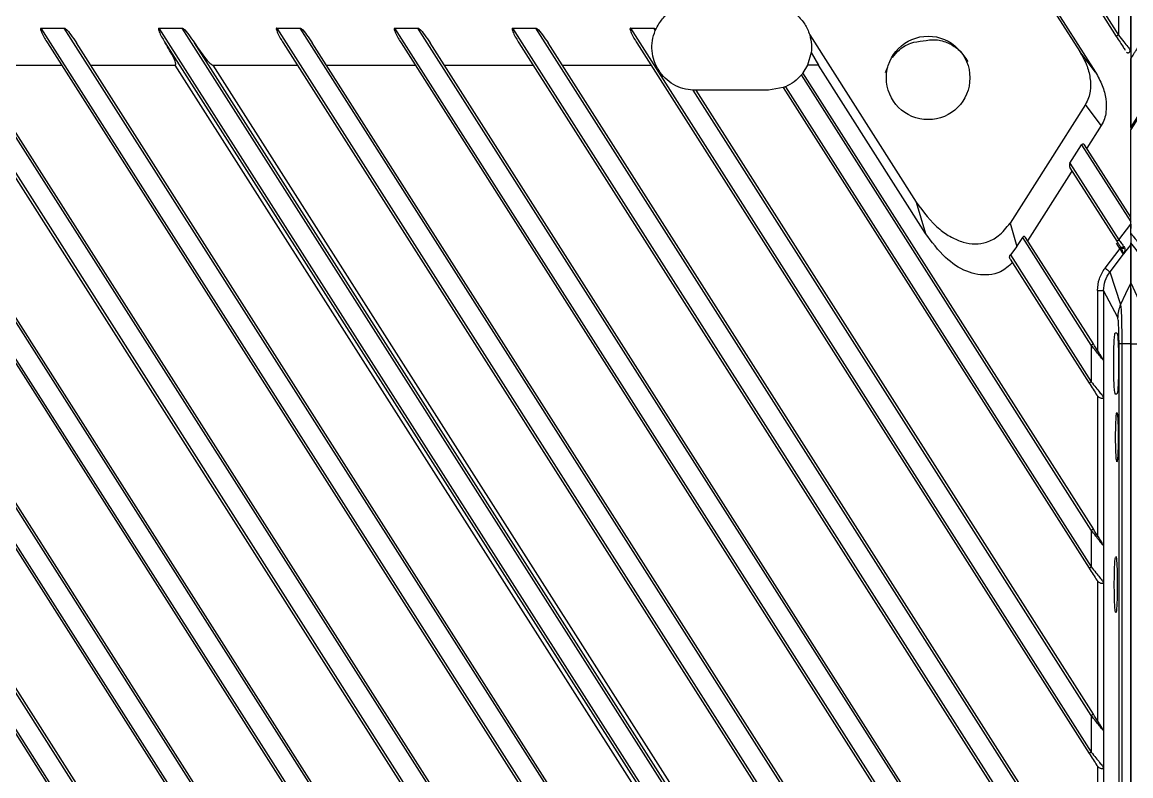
# Model space of a CAD drawing. Header units: millimetres. Extents: x 620 to 19791, y 2539 to 6969.
# Drawn here: x 17236.7 to 17327, y 5064.7 to 5126.1 of the extents above; entities that cross this region are included whole.
import ezdxf

# ---------------------------------------------------------------- set-up
doc = ezdxf.new("R2010")
doc.units = ezdxf.units.MM

# ---------------------------------------------------------------- blocks, each defined once
blk = doc.blocks.new('tugj')
at = {"color": 7, "linetype": 'Continuous', "lineweight": 25}
for p, q in [((12589.716, 5155.508), (12604.374, 5132.5)), ((12589.885, 5155.615), (12604.543, 5132.608)), ((12587.619, 5152.892), (12601.391, 5131.273)), ((12587.759, 5152.997), (12602.681, 5129.575)), ((12605.543, 5125.082), (12623.326, 5152.997)), ((12604.543, 5135.4), (12604.543, 5132.608)), ((12605.543, 5131.352), (12605.543, 5134.202)), ((12605.543, 5134.144), (12605.543, 5131.352)), ((12507.168, 5133.159), (12602.334, 4983.776)), ((12602.333, 4986.753), (12509.063, 5133.16)), ((12516.768, 5133.161), (12518.666, 5133.161)), ((12516.768, 5133.161), (12602.333, 4998.851)), ((12602.333, 5001.829), (12518.666, 5133.161)), ((12526.373, 5133.161), (12528.27, 5133.161)), ((12526.373, 5133.161), (12602.333, 5013.926)), ((12602.333, 5016.904), (12528.27, 5133.161)), ((12535.977, 5133.161), (12537.874, 5133.161)), ((12535.977, 5133.161), (12602.333, 5029.002)), ((12602.333, 5031.98), (12537.874, 5133.161)), ((12545.581, 5133.161), (12547.478, 5133.161)), ((12545.581, 5133.161), (12602.333, 5044.077)), ((12602.333, 5047.055), (12547.478, 5133.161)), ((12555.185, 5133.161), (12557.082, 5133.161)), ((12555.185, 5133.161), (12602.333, 5059.152)), ((12602.333, 5062.13), (12557.082, 5133.161)), ((12564.789, 5133.161), (12566.686, 5133.161)), ((12564.789, 5133.161), (12602.333, 5074.228)), ((12566.812, 5132.963), (12566.686, 5133.161)), ((12566.812, 5132.963), (12566.852, 5133.054)), ((12602.333, 4968.7), (12498.169, 5132.206)), ((12499.824, 5132.585), (12602.333, 4971.678)), ((12507.692, 5131.96), (12602.165, 4983.668)), ((12602.502, 4986.861), (12510.063, 5131.961)), ((12517.296, 5131.961), (12602.165, 4998.743)), ((12602.502, 5001.936), (12519.667, 5131.961)), ((12526.9, 5131.961), (12602.165, 5013.819)), ((12602.502, 5017.012), (12529.271, 5131.961)), ((12536.504, 5131.961), (12602.165, 5028.894)), ((12602.502, 5032.087), (12538.875, 5131.961)), ((12546.108, 5131.961), (12602.165, 5043.97)), ((12602.502, 5047.162), (12548.479, 5131.961)), ((12555.712, 5131.961), (12602.165, 5059.045)), ((12602.502, 5062.238), (12558.083, 5131.961)), ((12565.316, 5131.961), (12602.165, 5074.12)), ((12579.393, 5132.629), (12588.08, 5118.993)), ((12602.502, 4971.785), (12500.88, 5131.3)), ((12579.517, 5131.195), (12579.226, 5130.161)), ((12579.517, 5131.195), (12580.102, 5130.161)), ((12602.681, 5129.575), (12601.391, 5131.273)), ((12605.543, 5131.352), (12605.543, 5125.095)), ((12498.843, 5130.775), (12602.165, 4968.593)), ((12511.21, 5130.161), (12518.443, 5130.161)), ((12520.814, 5130.161), (12527.691, 5130.161)), ((12601.911, 5013.658), (12527.691, 5130.161)), ((12530.774, 5130.161), (12537.651, 5130.161)), ((12530.774, 5130.161), (12602.755, 5017.173)), ((12540.022, 5130.161), (12547.255, 5130.161)), ((12549.626, 5130.161), (12556.859, 5130.161)), ((12559.23, 5130.161), (12566.463, 5130.161)), ((12579.226, 5130.161), (12578.846, 5129.52)), ((12580.102, 5130.161), (12579.226, 5130.161)), ((12588.834, 5116.454), (12580.102, 5130.161)), ((12585.569, 5129.545), (12585.768, 5130.03)), ((12605.543, 5125.082), (12605.543, 5130.666)), ((12609.049, 5130.424), (12605.543, 5124.92)), ((12602.333, 5092.281), (12578.715, 5129.355)), ((12602.502, 5092.389), (12578.846, 5129.52)), ((12602.333, 4956.603), (12492.775, 5128.574)), ((12577.236, 5128.325), (12576.043, 5128.116)), ((12577.236, 5128.325), (12602.165, 5089.196)), ((12577.426, 5128.4), (12602.333, 5089.303)), ((12602.333, 4953.625), (12491.169, 5128.118)), ((12602.502, 4956.71), (12493.411, 5127.949)), ((12602.333, 5077.206), (12569.898, 5128.119)), ((12602.502, 5077.313), (12570.137, 5128.116)), ((12576.043, 5128.116), (12570.137, 5128.116)), ((12491.95, 5126.52), (12602.165, 4953.517)), ((12601.859, 5126.948), (12595.713, 5117.3)), ((12603.148, 5125.25), (12601.859, 5126.948)), ((12603.148, 5125.25), (12601.962, 5123.387)), ((12605.543, 5125.082), (12605.543, 5124.92)), ((12605.543, 5116.494), (12605.543, 5124.92)), ((12600.598, 5122.177), (12601.547, 5123.666)), ((12601.547, 5123.666), (12605.543, 5117.394)), ((12605.543, 5117.766), (12601.784, 5123.666)), ((12600.598, 5122.177), (12604.576, 5115.934)), ((12602.333, 4941.527), (12487.58, 5121.653)), ((12597.16, 5115.849), (12600.717, 5121.433)), ((12600.581, 5121.836), (12600.598, 5121.805)), ((12600.598, 5121.805), (12604.407, 5115.826)), ((12602.333, 4938.549), (12487.236, 5119.216)), ((12602.502, 4941.635), (12488.946, 5119.882)), ((12588.08, 5118.993), (12588.834, 5116.454)), ((12605.543, 5117.195), (12605.543, 5117.394)), ((12488.646, 5116.63), (12602.165, 4938.442)), ((12595.713, 5117.3), (12596.278, 5115.397)), ((12604.576, 5115.934), (12605.543, 5117.195)), ((12605.543, 5117.195), (12605.543, 5116.844)), ((12596.278, 5115.397), (12596.745, 5116.129)), ((12602.333, 5107.357), (12596.745, 5116.129)), ((12602.502, 5107.464), (12596.982, 5116.129)), ((12605.543, 5115.557), (12604.961, 5114.797)), ((12596.278, 5115.397), (12595.747, 5114.717)), ((12595.747, 5114.717), (12602.333, 5104.379)), ((12604.669, 5115.229), (12603.446, 5113.624)), ((12604.932, 5114.753), (12603.842, 5113.324)), ((12604.931, 5114.754), (12604.929, 5114.776)), ((12604.96, 5114.797), (12604.932, 5114.773)), ((12604.961, 5114.797), (12604.932, 5114.753)), ((12604.984, 5115.378), (12605.034, 5115.294)), ((12595.731, 5114.371), (12602.165, 5104.271)), ((12603.842, 5113.324), (12604.719, 5110.656)), ((12605.542, 5112.426), (12606.366, 5110.656)), ((12602.834, 5111.801), (12602.834, 5106.943)), ((12603.333, 5111.801), (12603.333, 5106.102)), ((12604.488, 5109.617), (12603.333, 5111.801)), ((12604.719, 5110.656), (12604.747, 5110.428)), ((12604.291, 5108.366), (12604.422, 5108.366)), ((12604.593, 4868.257), (12604.593, 5107.475)), ((12604.818, 5107.475), (12604.593, 5107.475)), ((12605.543, 5107.475), (12604.818, 5107.475)), ((12604.818, 5107.475), (12604.818, 4868.257)), ((12605.543, 5107.475), (12605.543, 4868.256)), ((12605.543, 5107.475), (12606.268, 5107.475)), ((12605.543, 4868.256), (12605.543, 5107.475)), ((12602.333, 5107.357), (12602.333, 5104.379)), ((12603.333, 5106.102), (12603.333, 5103.123)), ((12602.834, 5103.23), (12602.789, 5103.291)), ((12602.834, 5103.23), (12602.834, 5091.867)), ((12603.333, 5103.123), (12603.333, 5091.027)), ((12604.422, 5103.366), (12604.291, 5103.366)), ((12602.333, 5092.281), (12602.333, 5089.303)), ((12603.333, 5091.027), (12603.333, 5088.047)), ((12602.834, 5088.154), (12602.789, 5088.216)), ((12602.834, 5088.154), (12602.834, 5076.792)), ((12603.333, 5088.047), (12603.333, 5075.951)), ((12602.333, 5077.206), (12602.333, 5074.228)), ((12603.333, 5075.951), (12603.333, 5072.972)), ((12602.834, 5073.079), (12602.789, 5073.14)), ((12602.834, 5073.079), (12602.834, 5061.717)), ((12603.333, 5072.972), (12603.333, 5060.876))]:
    blk.add_line(p, q, dxfattribs=at)
at = {"color": 8, "linetype": 'Continuous', "lineweight": 25}
blk.add_line((12604.669, 5115.229), (12604.4, 5115.651), dxfattribs=at)
at = {"color": 7, "linetype": 'Continuous', "lineweight": 25, "flags": 128}
for points in [[(12604.407, 5115.826), (12604.411, 5115.828), (12604.42, 5115.834), (12604.436, 5115.844), (12604.457, 5115.858), (12604.482, 5115.874), (12604.511, 5115.892), (12604.543, 5115.913), (12604.576, 5115.934)], [(12605.543, 5112.426), (12605.131, 5111.541), (12604.719, 5110.656)], [(12602.165, 5089.196), (12602.168, 5089.198), (12602.177, 5089.204), (12602.193, 5089.214), (12602.214, 5089.227), (12602.239, 5089.244), (12602.269, 5089.262), (12602.3, 5089.282), (12602.333, 5089.303)], [(12602.502, 5077.313), (12602.499, 5077.311), (12602.489, 5077.305), (12602.473, 5077.295), (12602.452, 5077.282), (12602.427, 5077.265), (12602.398, 5077.247), (12602.366, 5077.227), (12602.333, 5077.206)]]:
    blk.add_lwpolyline(points, dxfattribs=at)
at = {"color": 7, "linetype": 'Continuous', "lineweight": 25}
blk.add_circle((12589.043, 5129.116), 3.4, dxfattribs=at)
for points, knots in [([(12566.852, 5133.054), (12567.02, 5133.36), (12567.342, 5133.948), (12568.119, 5134.582), (12569.016, 5135.034), (12569.691, 5135.088), (12570.043, 5135.116)], [0, 0, 0, 0, 0.261058, 0.50039, 0.739402, 1, 1, 1, 1]), ([(12578.377, 5134.224), (12578.601, 5133.993), (12579.049, 5133.531), (12579.278, 5132.929), (12579.393, 5132.629)], [0, 0, 0, 0, 0.5, 1, 1, 1, 1]), ([(12516.768, 5133.161), (12516.76, 5133.156), (12516.749, 5133.15), (12516.738, 5133.137), (12516.732, 5133.124), (12516.729, 5133.064), (12516.769, 5132.945), (12516.929, 5132.551), (12517.13, 5132.227), (12517.296, 5131.961)], [0, 0, 0, 0, 0.019687, 0.028154, 0.036204, 0.051518, 0.160477, 0.308571, 1, 1, 1, 1]), ([(12518.666, 5133.161), (12518.681, 5133.159), (12518.712, 5133.156), (12518.933, 5133.015), (12519.231, 5132.586), (12519.513, 5132.181), (12519.667, 5131.961)], [0, 0, 0, 0, 0.02847, 0.059006, 0.486064, 1, 1, 1, 1]), ([(12526.373, 5133.161), (12526.365, 5133.156), (12526.353, 5133.15), (12526.343, 5133.137), (12526.336, 5133.124), (12526.334, 5133.064), (12526.373, 5132.945), (12526.533, 5132.551), (12526.734, 5132.227), (12526.9, 5131.961)], [0, 0, 0, 0, 0.019687, 0.028154, 0.036204, 0.051518, 0.160477, 0.308571, 1, 1, 1, 1]), ([(12528.27, 5133.161), (12528.285, 5133.159), (12528.317, 5133.156), (12528.537, 5133.015), (12528.835, 5132.586), (12529.117, 5132.181), (12529.271, 5131.961)], [0, 0, 0, 0, 0.02847, 0.059006, 0.486064, 1, 1, 1, 1]), ([(12535.977, 5133.161), (12535.969, 5133.156), (12535.957, 5133.15), (12535.947, 5133.137), (12535.94, 5133.124), (12535.938, 5133.064), (12535.977, 5132.945), (12536.137, 5132.551), (12536.338, 5132.227), (12536.504, 5131.961)], [0, 0, 0, 0, 0.019687, 0.028154, 0.036204, 0.051518, 0.160477, 0.308571, 1, 1, 1, 1]), ([(12537.874, 5133.161), (12537.889, 5133.159), (12537.921, 5133.156), (12538.141, 5133.015), (12538.439, 5132.586), (12538.721, 5132.181), (12538.875, 5131.961)], [0, 0, 0, 0, 0.02847, 0.059006, 0.486064, 1, 1, 1, 1]), ([(12545.581, 5133.161), (12545.573, 5133.156), (12545.561, 5133.15), (12545.551, 5133.137), (12545.544, 5133.124), (12545.542, 5133.064), (12545.581, 5132.945), (12545.741, 5132.551), (12545.942, 5132.227), (12546.108, 5131.961)], [0, 0, 0, 0, 0.019687, 0.028154, 0.036204, 0.051518, 0.160477, 0.308571, 1, 1, 1, 1]), ([(12547.478, 5133.161), (12547.493, 5133.159), (12547.525, 5133.156), (12547.745, 5133.015), (12548.043, 5132.586), (12548.325, 5132.181), (12548.479, 5131.961)], [0, 0, 0, 0, 0.02847, 0.059006, 0.486064, 1, 1, 1, 1]), ([(12555.185, 5133.161), (12555.177, 5133.156), (12555.165, 5133.15), (12555.155, 5133.137), (12555.149, 5133.124), (12555.146, 5133.064), (12555.185, 5132.945), (12555.345, 5132.551), (12555.546, 5132.227), (12555.712, 5131.961)], [0, 0, 0, 0, 0.019687, 0.028154, 0.0362046, 0.0515178, 0.1604779, 0.3085721, 1, 1, 1, 1]), ([(12557.082, 5133.161), (12557.097, 5133.159), (12557.129, 5133.156), (12557.35, 5133.015), (12557.648, 5132.586), (12557.93, 5132.181), (12558.083, 5131.961)], [0, 0, 0, 0, 0.028461, 0.059006, 0.486064, 1, 1, 1, 1]), ([(12564.789, 5133.161), (12564.781, 5133.156), (12564.769, 5133.15), (12564.759, 5133.137), (12564.753, 5133.124), (12564.75, 5133.064), (12564.789, 5132.945), (12564.949, 5132.551), (12565.15, 5132.227), (12565.316, 5131.961)], [0, 0, 0, 0, 0.019692, 0.028152, 0.036205, 0.051518, 0.160479, 0.308573, 1, 1, 1, 1]), ([(12569.898, 5128.119), (12569.619, 5128.15), (12569.059, 5128.212), (12568.279, 5128.555), (12567.6, 5129.061), (12567.062, 5129.717), (12566.695, 5130.482), (12566.524, 5131.311), (12566.542, 5132.163), (12566.722, 5132.696), (12566.812, 5132.963)], [0, 0, 0, 0, 0.125, 0.25, 0.374999, 0.5, 0.625, 0.75, 0.874999, 1, 1, 1, 1]), ([(12566.686, 5133.161), (12566.701, 5133.159), (12566.734, 5133.155), (12566.777, 5133.126), (12566.811, 5133.094), (12566.835, 5133.07), (12566.847, 5133.058), (12566.85, 5133.055), (12566.851, 5133.054), (12566.852, 5133.054), (12566.852, 5133.054)], [0, 0, 0, 0, 0.224814, 0.484906, 0.74033, 0.928626, 0.978948, 0.993106, 0.997467, 1, 1, 1, 1]), ([(12527.691, 5130.161), (12527.695, 5130.161), (12527.704, 5130.161), (12527.715, 5130.165), (12527.725, 5130.172), (12527.736, 5130.186), (12527.744, 5130.212), (12527.75, 5130.4), (12527.456, 5131.012), (12527.137, 5131.557), (12526.9, 5131.961)], [0, 0, 0, 0, 0.006371, 0.012177, 0.01782, 0.023738, 0.037753, 0.056225, 0.300884, 1, 1, 1, 1]), ([(12529.271, 5131.961), (12529.541, 5131.56), (12529.927, 5130.989), (12530.413, 5130.409), (12530.634, 5130.219), (12530.721, 5130.169), (12530.758, 5130.163), (12530.774, 5130.161)], [0, 0, 0, 0, 0.612485, 0.87529, 0.953429, 0.980192, 1, 1, 1, 1]), ([(12579.393, 5132.629), (12579.457, 5132.348), (12579.587, 5131.783), (12579.541, 5131.392), (12579.517, 5131.195)], [0, 0, 0, 0, 0.49641, 1, 1, 1, 1]), ([(12586.148, 5130.774), (12586.324, 5130.999), (12586.717, 5131.505), (12587.602, 5132.007), (12588.295, 5132.093), (12588.635, 5132.135)], [0, 0, 0, 0, 0.289943, 0.651681, 1, 1, 1, 1]), ([(12588.635, 5132.135), (12588.981, 5132.187), (12589.679, 5132.29), (12590.722, 5131.99), (12591.659, 5131.389), (12592.069, 5130.768), (12592.278, 5130.451)], [0, 0, 0, 0, 0.241489, 0.486466, 0.738116, 1, 1, 1, 1]), ([(12604.543, 5132.608), (12604.521, 5132.594), (12604.476, 5132.566), (12604.421, 5132.53), (12604.382, 5132.505), (12604.376, 5132.502), (12604.374, 5132.5)], [0, 0, 0, 0, 0.250008, 0.499997, 0.749993, 1, 1, 1, 1]), ([(12604.374, 5132.5), (12604.478, 5132.337), (12604.664, 5132.045), (12604.921, 5131.641), (12605.042, 5131.452), (12605.099, 5131.362)], [0, 0, 0, 0, 0.397398, 0.713939, 1, 1, 1, 1]), ([(12605.543, 5130.666), (12605.543, 5130.667), (12605.544, 5130.668), (12605.552, 5130.681), (12605.564, 5130.7), (12605.582, 5130.728), (12605.618, 5130.783), (12605.686, 5130.891), (12605.799, 5131.068), (12605.942, 5131.293), (12606.107, 5131.551), (12606.309, 5131.871), (12606.456, 5132.1), (12606.543, 5132.236)], [0, 0, 0, 0, 0.030657, 0.061815, 0.093828, 0.127026, 0.161703, 0.258192, 0.371333, 0.496055, 0.644878, 0.790466, 1, 1, 1, 1]), ([(12601.391, 5131.273), (12601.59, 5130.919), (12601.973, 5130.24), (12602.268, 5129.128), (12602.29, 5128.202), (12602.137, 5127.465), (12601.954, 5127.125), (12601.859, 5126.948)], [0, 0, 0, 0, 0.265758, 0.510552, 0.747402, 0.868764, 1, 1, 1, 1]), ([(12605.206, 5131.206), (12605.22, 5131.195), (12605.249, 5131.171), (12605.306, 5131.155), (12605.367, 5131.158), (12605.426, 5131.185), (12605.472, 5131.232), (12605.5, 5131.29), (12605.513, 5131.35), (12605.51, 5131.389), (12605.509, 5131.408)], [0, 0, 0, 0, 0.113515, 0.239864, 0.37564, 0.515144, 0.651718, 0.779776, 0.896149, 1, 1, 1, 1]), ([(12605.507, 5131.397), (12605.515, 5131.387), (12605.538, 5131.358), (12605.541, 5131.354), (12605.543, 5131.352)], [0, 0, 0, 0, 0.356732, 1, 1, 1, 1]), ([(12578.715, 5129.355), (12578.527, 5129.158), (12578.153, 5128.765), (12577.668, 5128.522), (12577.426, 5128.4)], [0, 0, 0, 0, 0.499998, 1, 1, 1, 1]), ([(12578.846, 5129.52), (12578.845, 5129.518), (12578.842, 5129.514), (12578.826, 5129.494), (12578.808, 5129.47), (12578.784, 5129.438), (12578.752, 5129.399), (12578.728, 5129.371), (12578.715, 5129.355)], [0, 0, 0, 0, 0.230989, 0.355989, 0.487535, 0.659914, 0.8091, 1, 1, 1, 1]), ([(12602.681, 5129.575), (12602.88, 5129.224), (12603.266, 5128.547), (12603.556, 5127.433), (12603.579, 5126.504), (12603.429, 5125.766), (12603.244, 5125.426), (12603.148, 5125.25)], [0, 0, 0, 0, 0.2638, 0.510579, 0.747381, 0.868749, 1, 1, 1, 1]), ([(12577.426, 5128.4), (12577.401, 5128.39), (12577.352, 5128.369), (12577.29, 5128.345), (12577.254, 5128.332), (12577.239, 5128.326), (12577.237, 5128.326), (12577.236, 5128.325)], [0, 0, 0, 0, 0.251157, 0.502427, 0.745112, 0.871061, 1, 1, 1, 1]), ([(12570.043, 5128.116), (12570.023, 5128.116), (12569.978, 5128.116), (12569.927, 5128.118), (12569.898, 5128.119)], [0, 0, 0, 0, 0.441357, 1, 1, 1, 1]), ([(12570.137, 5128.116), (12570.136, 5128.115), (12570.133, 5128.115), (12570.113, 5128.115), (12570.083, 5128.115), (12570.057, 5128.115), (12570.043, 5128.116)], [0, 0, 0, 0, 0.2512307, 0.4966479, 0.7274644, 1, 1, 1, 1]), ([(12601.547, 5123.666), (12601.557, 5123.681), (12601.576, 5123.708), (12601.609, 5123.735), (12601.643, 5123.745), (12601.686, 5123.744), (12601.74, 5123.724), (12601.769, 5123.686), (12601.784, 5123.666)], [0, 0, 0, 0, 0.143735, 0.264903, 0.35892, 0.473669, 0.723305, 1, 1, 1, 1]), ([(12600.598, 5122.177), (12600.587, 5122.155), (12600.561, 5122.104), (12600.547, 5122.017), (12600.55, 5121.923), (12600.57, 5121.866), (12600.581, 5121.836)], [0, 0, 0, 0, 0.188718, 0.428997, 0.693892, 1, 1, 1, 1]), ([(12600.717, 5121.433), (12600.723, 5121.446), (12600.738, 5121.475), (12600.743, 5121.525), (12600.739, 5121.576), (12600.724, 5121.605), (12600.717, 5121.619)], [0, 0, 0, 0, 0.199524, 0.431616, 0.714494, 1, 1, 1, 1]), ([(12588.08, 5118.993), (12588.661, 5118.201), (12589.471, 5117.098), (12590.889, 5116.134), (12591.867, 5115.715), (12592.859, 5115.554), (12593.862, 5115.709), (12594.911, 5116.246), (12595.422, 5116.918), (12595.713, 5117.3)], [0, 0, 0, 0, 0.30586, 0.426069, 0.535169, 0.639122, 0.737723, 0.850589, 1, 1, 1, 1]), ([(12605.543, 5117.394), (12605.543, 5117.449), (12605.544, 5117.54), (12605.542, 5117.645), (12605.543, 5117.705), (12605.543, 5117.74), (12605.543, 5117.762), (12605.543, 5117.765), (12605.543, 5117.766)], [0, 0, 0, 0, 0.359744, 0.595573, 0.719557, 0.825747, 0.917505, 1, 1, 1, 1]), ([(12595.923, 5114.069), (12595.611, 5113.792), (12595.052, 5113.295), (12594.014, 5113.049), (12593.07, 5113.082), (12591.814, 5113.448), (12590.244, 5114.515), (12589.337, 5115.762), (12588.834, 5116.454)], [0, 0, 0, 0, 0.142434, 0.25506, 0.359221, 0.46777, 0.704727, 1, 1, 1, 1]), ([(12605.54, 5116.494), (12605.63, 5116.38), (12605.987, 5115.925), (12606.472, 5115.306), (12606.968, 5114.675), (12607.267, 5114.292), (12607.48, 5114.018), (12607.608, 5113.855), (12607.663, 5113.78), (12607.677, 5113.761)], [0, 0, 0, 0, 0.125587, 0.4999926, 0.6799791, 0.8199719, 0.9199712, 0.9799782, 1, 1, 1, 1]), ([(12605.54, 5116.494), (12605.54, 5116.472), (12605.541, 5116.423), (12605.541, 5116.329), (12605.543, 5116.21), (12605.543, 5116.083), (12605.543, 5115.964), (12605.542, 5115.864), (12605.543, 5115.779), (12605.543, 5115.716), (12605.543, 5115.7), (12605.543, 5115.692)], [0, 0, 0, 0, 0.066161, 0.147469, 0.285966, 0.428916, 0.548302, 0.676783, 0.786689, 0.898451, 1, 1, 1, 1]), ([(12596.982, 5116.129), (12596.966, 5116.149), (12596.937, 5116.186), (12596.883, 5116.207), (12596.84, 5116.206), (12596.806, 5116.197), (12596.773, 5116.17), (12596.755, 5116.143), (12596.745, 5116.129)], [0, 0, 0, 0, 0.291929, 0.528133, 0.642588, 0.73601, 0.854882, 1, 1, 1, 1]), ([(12604.407, 5115.826), (12604.462, 5115.74), (12604.573, 5115.566), (12604.664, 5115.423), (12604.71, 5115.351)], [0, 0, 0, 0, 0.500595, 1, 1, 1, 1]), ([(12604.576, 5115.934), (12604.65, 5115.832), (12604.798, 5115.629), (12604.922, 5115.462), (12604.984, 5115.378)], [0, 0, 0, 0, 0.499361, 1, 1, 1, 1]), ([(12607.282, 5113.456), (12607.279, 5113.459), (12607.275, 5113.464), (12607.266, 5113.476), (12607.25, 5113.496), (12607.218, 5113.537), (12607.155, 5113.619), (12607.029, 5113.782), (12606.775, 5114.109), (12606.269, 5114.761), (12605.833, 5115.32), (12605.543, 5115.692)], [0, 0, 0, 0, 0.003906, 0.007812, 0.015625, 0.03125, 0.0625, 0.125, 0.25, 0.499999, 1, 1, 1, 1]), ([(12605.543, 5112.426), (12605.543, 5112.551), (12605.543, 5112.828), (12605.543, 5113.374), (12605.543, 5114.064), (12605.543, 5114.765), (12605.543, 5115.308), (12605.543, 5115.576), (12605.543, 5115.692)], [0, 0, 0, 0, 0.113981, 0.252663, 0.503553, 0.752665, 0.893678, 1, 1, 1, 1]), ([(12605.543, 5115.557), (12605.543, 5115.299), (12605.543, 5114.781), (12605.543, 5113.927), (12605.543, 5113.14), (12605.543, 5112.616), (12605.543, 5112.426)], [0, 0, 0, 0, 0.247913, 0.497848, 0.817733, 1, 1, 1, 1]), ([(12595.731, 5114.371), (12595.716, 5114.398), (12595.688, 5114.451), (12595.678, 5114.545), (12595.691, 5114.623), (12595.717, 5114.681), (12595.737, 5114.705), (12595.747, 5114.717)], [0, 0, 0, 0, 0.278289, 0.543226, 0.7807, 0.895047, 1, 1, 1, 1]), ([(12604.669, 5115.229), (12604.678, 5115.235), (12604.697, 5115.247), (12604.722, 5115.263), (12604.742, 5115.275), (12604.748, 5115.279), (12604.751, 5115.281)], [0, 0, 0, 0, 0.249986, 0.500004, 0.750012, 1, 1, 1, 1]), ([(12604.929, 5114.776), (12604.915, 5114.793), (12604.887, 5114.827), (12604.829, 5114.928), (12604.76, 5115.063), (12604.704, 5115.166), (12604.669, 5115.229)], [0, 0, 0, 0, 0.2341, 0.485811, 0.682718, 1, 1, 1, 1]), ([(12604.71, 5115.351), (12604.712, 5115.348), (12604.715, 5115.344), (12604.718, 5115.338), (12604.72, 5115.336), (12604.721, 5115.334), (12604.722, 5115.332), (12604.723, 5115.331), (12604.724, 5115.329), (12604.726, 5115.325), (12604.731, 5115.316), (12604.736, 5115.307), (12604.74, 5115.301), (12604.745, 5115.293), (12604.748, 5115.287), (12604.751, 5115.281)], [0, 0, 0, 0, 0.133962, 0.177074, 0.209493, 0.233782, 0.25882, 0.307781, 0.353017, 0.400902, 0.5184, 0.696149, 0.747487, 0.77397, 1, 1, 1, 1]), ([(12604.753, 5115.316), (12604.744, 5115.321), (12604.727, 5115.329), (12604.717, 5115.342), (12604.712, 5115.349)], [0, 0, 0, 0, 0.552711, 1, 1, 1, 1]), ([(12604.751, 5115.281), (12604.767, 5115.269), (12604.791, 5115.251), (12604.839, 5115.241), (12604.879, 5115.239), (12604.922, 5115.244), (12604.964, 5115.255), (12605.002, 5115.272), (12605.024, 5115.287), (12605.034, 5115.294)], [0, 0, 0, 0, 0.232203, 0.359675, 0.491361, 0.624225, 0.755116, 0.881133, 1, 1, 1, 1]), ([(12604.751, 5115.281), (12604.797, 5115.18), (12604.871, 5115.018), (12604.924, 5114.849), (12604.93, 5114.796), (12604.932, 5114.773)], [0, 0, 0, 0, 0.4814903, 0.7769455, 1, 1, 1, 1]), ([(12605.034, 5115.294), (12605.049, 5115.248), (12605.078, 5115.16), (12605.056, 5114.985), (12604.998, 5114.871), (12604.96, 5114.797)], [0, 0, 0, 0, 0.272839, 0.528768, 1, 1, 1, 1]), ([(12602.834, 5111.801), (12602.861, 5112.13), (12602.916, 5112.788), (12603.27, 5113.345), (12603.446, 5113.624)], [0, 0, 0, 0, 0.499989, 1, 1, 1, 1]), ([(12603.333, 5111.801), (12603.356, 5112.075), (12603.401, 5112.625), (12603.695, 5113.091), (12603.842, 5113.324)], [0, 0, 0, 0, 0.500221, 1, 1, 1, 1]), ([(12603.842, 5113.324), (12603.832, 5113.331), (12603.812, 5113.347), (12603.719, 5113.417), (12603.591, 5113.514), (12603.494, 5113.588), (12603.446, 5113.624)], [0, 0, 0, 0, 0.239418, 0.49715, 0.756459, 1, 1, 1, 1]), ([(12605.543, 5107.475), (12605.543, 5107.547), (12605.543, 5107.692), (12605.543, 5107.908), (12605.543, 5108.123), (12605.543, 5108.335), (12605.543, 5108.547), (12605.543, 5108.757), (12605.543, 5108.965), (12605.543, 5109.393), (12605.543, 5110.021), (12605.543, 5110.773), (12605.543, 5111.416), (12605.543, 5111.832), (12605.543, 5112.088), (12605.543, 5112.238), (12605.543, 5112.355), (12605.543, 5112.402), (12605.543, 5112.426)], [0, 0, 0, 0, 0.030431, 0.060694, 0.090844, 0.12094, 0.151038, 0.181196, 0.21147, 0.241917, 0.370935, 0.500028, 0.629045, 0.758138, 0.818817, 0.879049, 0.939291, 1, 1, 1, 1]), ([(12605.543, 5111.973), (12605.543, 5111.94), (12605.543, 5111.735), (12605.543, 5110.794), (12605.543, 5109.272), (12605.543, 5108.074), (12605.543, 5107.475)], [0, 0, 0, 0, 0.059697, 0.372859, 0.686045, 1, 1, 1, 1]), ([(12602.834, 5111.801), (12602.897, 5111.801), (12603.024, 5111.801), (12603.186, 5111.801), (12603.302, 5111.801), (12603.323, 5111.801), (12603.333, 5111.801)], [0, 0, 0, 0, 0.249999, 0.499999, 0.749997, 1, 1, 1, 1]), ([(12604.719, 5110.656), (12604.653, 5110.489), (12604.519, 5110.155), (12604.498, 5109.796), (12604.488, 5109.617)], [0, 0, 0, 0, 0.499998, 1, 1, 1, 1]), ([(12604.593, 5107.475), (12604.591, 5107.746), (12604.588, 5108.287), (12604.564, 5108.977), (12604.529, 5109.474), (12604.502, 5109.569), (12604.488, 5109.617)], [0, 0, 0, 0, 0.251349, 0.502157, 0.751873, 1, 1, 1, 1]), ([(12604.291, 5103.366), (12604.274, 5103.403), (12604.24, 5103.479), (12604.196, 5104.054), (12604.167, 5104.877), (12604.157, 5105.855), (12604.167, 5106.836), (12604.195, 5107.668), (12604.239, 5108.251), (12604.274, 5108.327), (12604.291, 5108.366)], [0, 0, 0, 0, 0.125478, 0.250135, 0.373822, 0.498716, 0.623533, 0.747873, 0.873841, 1, 1, 1, 1]), ([(12604.422, 5108.366), (12604.439, 5108.328), (12604.473, 5108.252), (12604.517, 5107.677), (12604.546, 5106.854), (12604.556, 5105.876), (12604.546, 5104.894), (12604.518, 5104.063), (12604.474, 5103.48), (12604.439, 5103.404), (12604.422, 5103.366)], [0, 0, 0, 0, 0.1255, 0.250161, 0.373853, 0.498751, 0.623571, 0.747916, 0.873887, 1, 1, 1, 1]), ([(12602.502, 5107.464), (12602.499, 5107.462), (12602.494, 5107.459), (12602.455, 5107.434), (12602.399, 5107.399), (12602.355, 5107.371), (12602.333, 5107.357)], [0, 0, 0, 0, 0.250002, 0.50001, 0.750016, 1, 1, 1, 1]), ([(12603.255, 5106.281), (12603.235, 5106.313), (12603.193, 5106.379), (12603.079, 5106.558), (12602.853, 5106.913), (12602.643, 5107.243), (12602.502, 5107.464)], [0, 0, 0, 0, 0.1153748, 0.2459889, 0.4961011, 1, 1, 1, 1]), ([(12603.333, 5106.102), (12603.326, 5106.109), (12603.312, 5106.124), (12603.235, 5106.23), (12603.124, 5106.363), (12602.951, 5106.582), (12602.685, 5106.91), (12602.458, 5107.199), (12602.333, 5107.357)], [0, 0, 0, 0, 0.098163, 0.217414, 0.343066, 0.459239, 0.704397, 1, 1, 1, 1]), ([(12603.255, 5106.281), (12603.277, 5106.248), (12603.317, 5106.186), (12603.328, 5106.128), (12603.333, 5106.102)], [0, 0, 0, 0, 0.540982, 1, 1, 1, 1]), ([(12602.333, 5104.379), (12602.311, 5104.365), (12602.267, 5104.336), (12602.211, 5104.301), (12602.172, 5104.276), (12602.167, 5104.273), (12602.165, 5104.271)], [0, 0, 0, 0, 0.25001, 0.50001, 0.750005, 1, 1, 1, 1]), ([(12602.165, 5104.271), (12602.275, 5104.098), (12602.494, 5103.753), (12602.691, 5103.444), (12602.789, 5103.291)], [0, 0, 0, 0, 0.502861, 1, 1, 1, 1]), ([(12602.333, 5104.379), (12602.461, 5104.217), (12602.693, 5103.923), (12602.964, 5103.593), (12603.131, 5103.372), (12603.245, 5103.236), (12603.306, 5103.156), (12603.328, 5103.119), (12603.331, 5103.122), (12603.333, 5103.123)], [0, 0, 0, 0, 0.302073, 0.550674, 0.665676, 0.787581, 0.918987, 0.964428, 1, 1, 1, 1]), ([(12602.834, 5103.23), (12602.859, 5103.203), (12602.908, 5103.151), (12603, 5103.094), (12603.093, 5103.06), (12603.175, 5103.042), (12603.24, 5103.038), (12603.285, 5103.051), (12603.32, 5103.082), (12603.328, 5103.108), (12603.333, 5103.123)], [0, 0, 0, 0, 0.134897, 0.261915, 0.394652, 0.528453, 0.642535, 0.748184, 0.855371, 1, 1, 1, 1]), ([(12604.422, 5097.866), (12604.408, 5097.896), (12604.381, 5097.956), (12604.346, 5098.417), (12604.323, 5099.074), (12604.314, 5099.857), (12604.322, 5100.642), (12604.346, 5101.311), (12604.375, 5101.682), (12604.401, 5101.844), (12604.415, 5101.858), (12604.422, 5101.865)], [0, 0, 0, 0, 0.1254407, 0.2498295, 0.3736033, 0.498413, 0.6231396, 0.7475592, 0.8732436, 0.9360892, 1, 1, 1, 1]), ([(12604.422, 5101.865), (12604.436, 5101.835), (12604.463, 5101.775), (12604.498, 5101.314), (12604.521, 5100.657), (12604.53, 5099.874), (12604.522, 5099.09), (12604.498, 5098.42), (12604.469, 5098.049), (12604.443, 5097.887), (12604.429, 5097.873), (12604.422, 5097.866)], [0, 0, 0, 0, 0.125441, 0.24983, 0.373603, 0.498413, 0.62314, 0.747559, 0.873244, 0.936089, 1, 1, 1, 1]), ([(12602.502, 5092.389), (12602.499, 5092.387), (12602.494, 5092.384), (12602.455, 5092.359), (12602.399, 5092.323), (12602.355, 5092.295), (12602.333, 5092.281)], [0, 0, 0, 0, 0.249997, 0.500002, 0.750006, 1, 1, 1, 1]), ([(12603.333, 5091.027), (12603.326, 5091.033), (12603.312, 5091.049), (12603.235, 5091.155), (12603.124, 5091.288), (12602.951, 5091.507), (12602.685, 5091.835), (12602.458, 5092.123), (12602.333, 5092.281)], [0, 0, 0, 0, 0.098061, 0.21726, 0.342942, 0.459129, 0.704372, 1, 1, 1, 1]), ([(12603.255, 5091.206), (12603.235, 5091.237), (12603.193, 5091.304), (12603.079, 5091.482), (12602.853, 5091.837), (12602.643, 5092.168), (12602.502, 5092.389)], [0, 0, 0, 0, 0.1153748, 0.2459889, 0.4961011, 1, 1, 1, 1]), ([(12603.255, 5091.206), (12603.277, 5091.173), (12603.317, 5091.111), (12603.328, 5091.053), (12603.333, 5091.027)], [0, 0, 0, 0, 0.541515, 1, 1, 1, 1]), ([(12604.329, 5085.566), (12604.314, 5085.601), (12604.282, 5085.67), (12604.242, 5086.199), (12604.215, 5086.956), (12604.206, 5087.855), (12604.215, 5088.761), (12604.242, 5089.516), (12604.274, 5089.987), (12604.298, 5090.051), (12604.305, 5090.072)], [0, 0, 0, 0, 0.134319, 0.267816, 0.400285, 0.534043, 0.667718, 0.800887, 0.935787, 1, 1, 1, 1]), ([(12604.329, 5090.165), (12604.345, 5090.13), (12604.377, 5090.061), (12604.417, 5089.532), (12604.443, 5088.775), (12604.453, 5087.875), (12604.444, 5086.972), (12604.417, 5086.208), (12604.377, 5085.672), (12604.345, 5085.601), (12604.329, 5085.566)], [0, 0, 0, 0, 0.125437, 0.250107, 0.373815, 0.498729, 0.623565, 0.747927, 0.873908, 1, 1, 1, 1]), ([(12602.165, 5089.196), (12602.275, 5089.023), (12602.494, 5088.678), (12602.691, 5088.369), (12602.789, 5088.216)], [0, 0, 0, 0, 0.502861, 1, 1, 1, 1]), ([(12602.333, 5089.303), (12602.461, 5089.142), (12602.693, 5088.847), (12602.964, 5088.518), (12603.131, 5088.296), (12603.245, 5088.161), (12603.306, 5088.081), (12603.328, 5088.043), (12603.331, 5088.046), (12603.333, 5088.047)], [0, 0, 0, 0, 0.30207, 0.550672, 0.665671, 0.787575, 0.918981, 0.964421, 1, 1, 1, 1]), ([(12602.834, 5088.154), (12602.859, 5088.127), (12602.908, 5088.075), (12603, 5088.019), (12603.093, 5087.985), (12603.175, 5087.967), (12603.24, 5087.963), (12603.285, 5087.976), (12603.32, 5088.007), (12603.328, 5088.033), (12603.333, 5088.047)], [0, 0, 0, 0, 0.134901, 0.261912, 0.394646, 0.528442, 0.642516, 0.748172, 0.855387, 1, 1, 1, 1]), ([(12603.333, 5075.951), (12603.326, 5075.958), (12603.312, 5075.973), (12603.235, 5076.079), (12603.124, 5076.212), (12602.951, 5076.431), (12602.685, 5076.759), (12602.458, 5077.048), (12602.333, 5077.206)], [0, 0, 0, 0, 0.098061, 0.217258, 0.34294, 0.45913, 0.70437, 1, 1, 1, 1]), ([(12603.255, 5076.131), (12603.235, 5076.162), (12603.193, 5076.229), (12603.079, 5076.407), (12602.853, 5076.762), (12602.643, 5077.092), (12602.502, 5077.313)], [0, 0, 0, 0, 0.115375, 0.245987, 0.496103, 1, 1, 1, 1]), ([(12603.255, 5076.131), (12603.277, 5076.097), (12603.317, 5076.035), (12603.328, 5075.978), (12603.333, 5075.951)], [0, 0, 0, 0, 0.54153, 1, 1, 1, 1]), ([(12602.333, 5074.228), (12602.311, 5074.214), (12602.267, 5074.186), (12602.211, 5074.15), (12602.172, 5074.125), (12602.167, 5074.122), (12602.165, 5074.12)], [0, 0, 0, 0, 0.249998, 0.5, 0.750003, 1, 1, 1, 1]), ([(12602.165, 5074.12), (12602.275, 5073.947), (12602.494, 5073.603), (12602.691, 5073.294), (12602.789, 5073.14)], [0, 0, 0, 0, 0.502858, 1, 1, 1, 1]), ([(12602.333, 5074.228), (12602.461, 5074.066), (12602.693, 5073.772), (12602.964, 5073.443), (12603.131, 5073.221), (12603.245, 5073.086), (12603.306, 5073.006), (12603.328, 5072.968), (12603.331, 5072.971), (12603.333, 5072.972)], [0, 0, 0, 0, 0.302068, 0.55067, 0.665669, 0.787576, 0.91898, 0.96442, 1, 1, 1, 1]), ([(12602.834, 5073.079), (12602.859, 5073.052), (12602.908, 5073), (12603, 5072.944), (12603.093, 5072.91), (12603.175, 5072.891), (12603.24, 5072.887), (12603.285, 5072.901), (12603.32, 5072.931), (12603.328, 5072.957), (12603.333, 5072.972)], [0, 0, 0, 0, 0.1349006, 0.2619111, 0.3946454, 0.5284421, 0.6425156, 0.748172, 0.8553842, 1, 1, 1, 1])]:
    blk.add_open_spline(points, degree=3, knots=knots, dxfattribs=at)
at = {"color": 8, "linetype": 'Continuous', "lineweight": 25}
for points, knots in [([(12604.543, 5132.608), (12604.693, 5132.419), (12604.961, 5132.083), (12605.255, 5131.714), (12605.41, 5131.519), (12605.479, 5131.432), (12605.5, 5131.405), (12605.507, 5131.397)], [0, 0, 0, 0, 0.400792, 0.711882, 0.840382, 0.953761, 1, 1, 1, 1]), ([(12604.984, 5115.378), (12604.973, 5115.37), (12604.951, 5115.352), (12604.912, 5115.331), (12604.87, 5115.314), (12604.827, 5115.306), (12604.787, 5115.306), (12604.764, 5115.313), (12604.753, 5115.316)], [0, 0, 0, 0, 0.149135, 0.310168, 0.480176, 0.655082, 0.829973, 1, 1, 1, 1]), ([(12604.747, 5110.428), (12604.749, 5110.417), (12604.762, 5110.313), (12604.786, 5109.772), (12604.806, 5108.961), (12604.816, 5108.145), (12604.817, 5107.701), (12604.818, 5107.475)], [0, 0, 0, 0, 0.037063, 0.329267, 0.649662, 0.821316, 1, 1, 1, 1])]:
    blk.add_open_spline(points, degree=3, knots=knots, dxfattribs=at)
blk = doc.blocks.new('*U204')
blk.add_blockref('tugj', (-12530.543, -4991.113))
blk = doc.blocks.new('*U205')
at = {"color": 0, "linetype": 'ByBlock', "lineweight": -2, "transparency": 16777216}
blk.add_blockref('*U204', (0, 1012.5), dxfattribs=at)

msp = doc.modelspace()

# ---------------------------------------------------------------- block references
msp.add_blockref('*U205', (17251.96016, 3971.06063))

doc.saveas('drawing.dxf')
